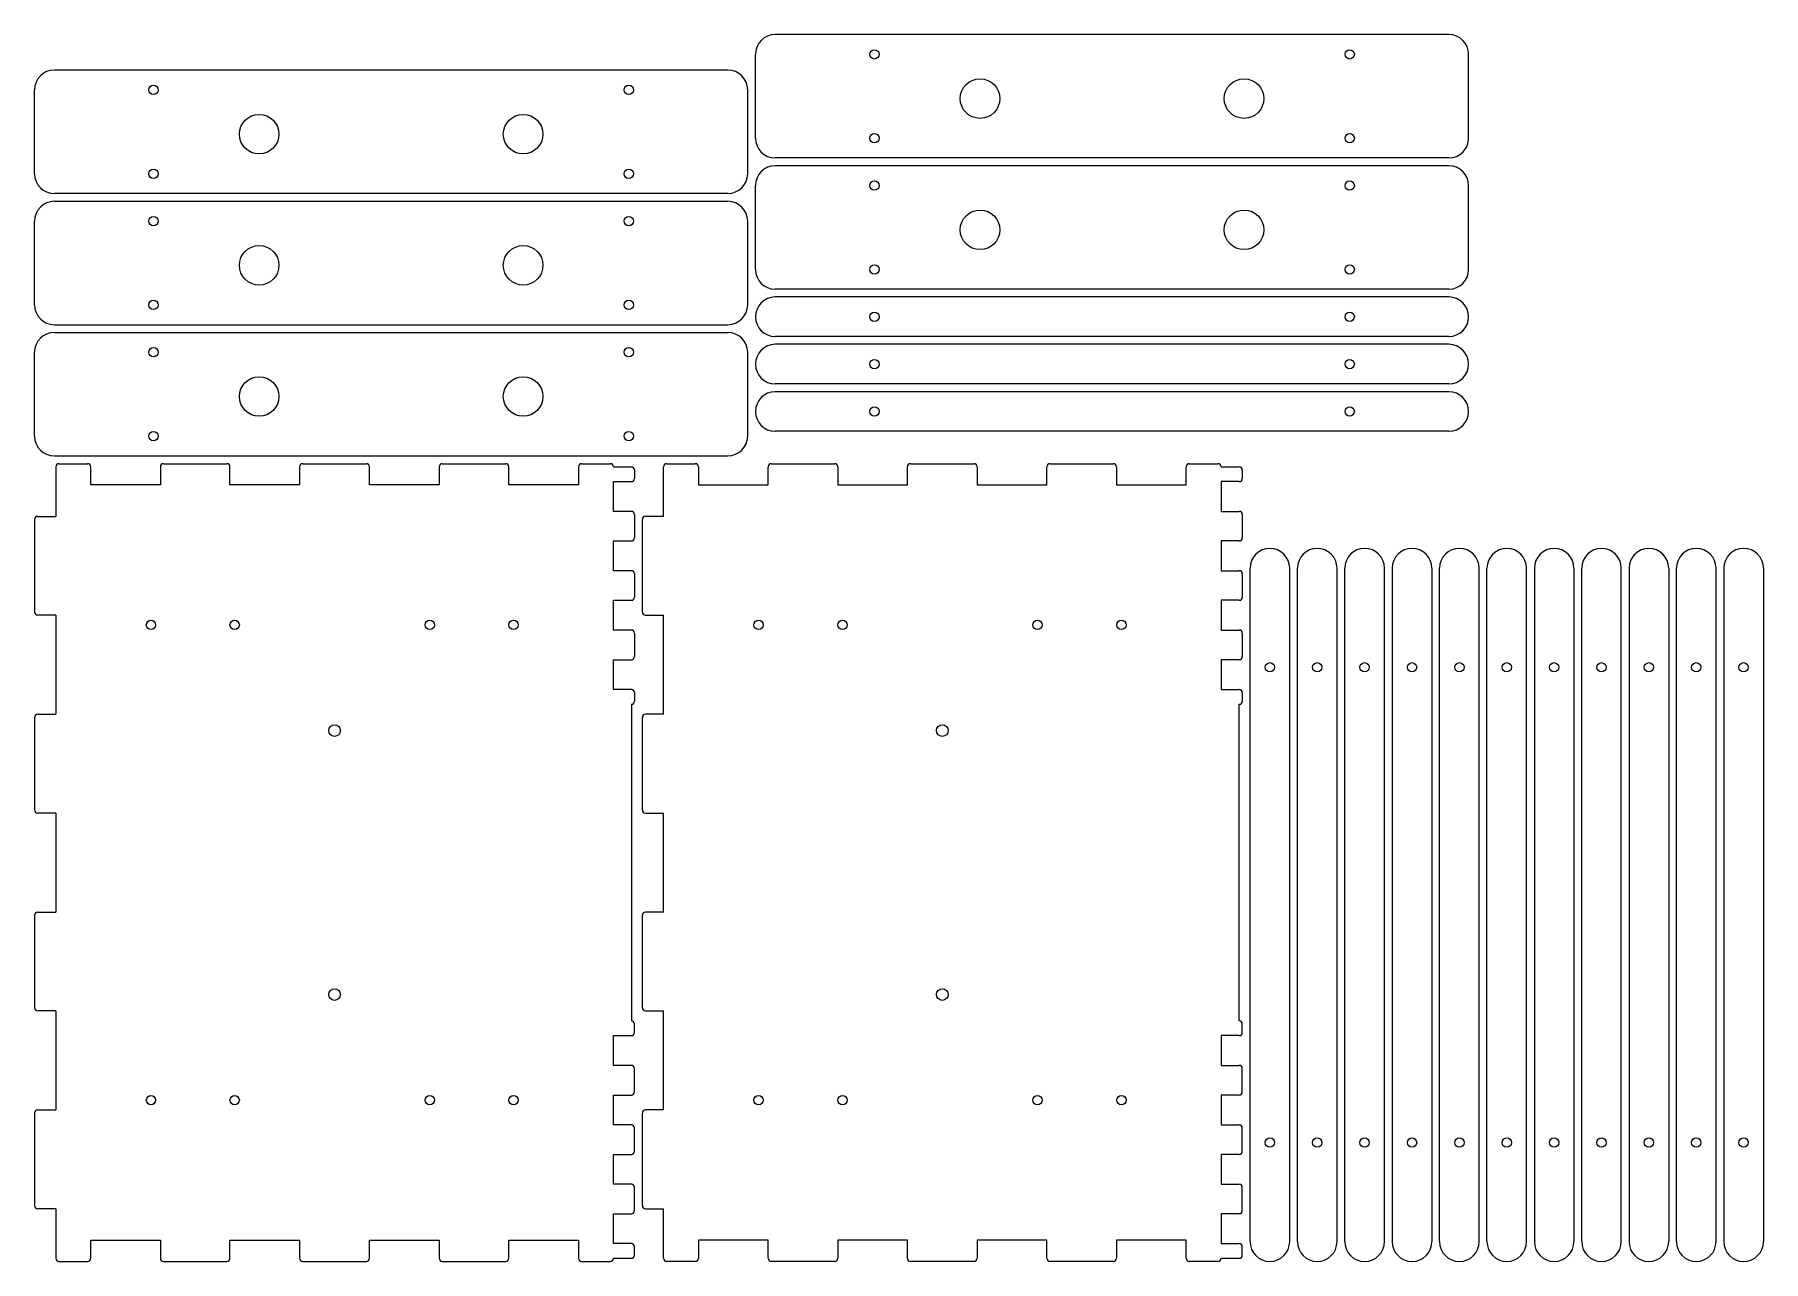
# Model space of a CAD drawing. Header units: millimetres. Extents: x 0 to 1109, y 0 to 787.
import ezdxf

# ---------------------------------------------------------------- set-up
doc = ezdxf.new("R2010")
doc.units = ezdxf.units.MM
doc.layers.add('SheetCutProfiles', color=7, linetype='CONTINUOUS')

msp = doc.modelspace()

# ---------------------------------------------------------------- linework, layer by layer
at = {"layer": 'SheetCutProfiles'}
for p, q in [((907.5, 787.4), (475.3, 787.4)), ((462.6, 720.9), (462.6, 774.7)), ((920.2, 720.9), (920.2, 774.7)), ((444.9, 764.6), (12.7, 764.6)), ((0, 698.1), (0, 751.9)), ((457.6, 698.1), (457.6, 751.9)), ((907.5, 708.2), (475.3, 708.2)), ((907.5, 703.2), (475.3, 703.2)), ((462.6, 636.7), (462.6, 690.5)), ((920.2, 636.7), (920.2, 690.5)), ((444.9, 685.4), (12.7, 685.4)), ((12.7, 680.4), (444.9, 680.4)), ((0, 613.9), (0, 667.7)), ((457.6, 613.9), (457.6, 667.7)), ((907.5, 624), (475.3, 624)), ((907.5, 619), (475.3, 619)), ((12.7, 601.2), (444.9, 601.2)), ((12.7, 596.2), (444.9, 596.2)), ((907.5, 593.6), (475.3, 593.6)), ((907.5, 588.6), (475.3, 588.6)), ((0, 529.7), (0, 583.5)), ((457.6, 529.7), (457.6, 583.5)), ((907.5, 563.2), (475.3, 563.2)), ((907.5, 558.2), (475.3, 558.2)), ((907.5, 532.8), (475.3, 532.8)), ((12.7, 517), (444.9, 517)), ((15.6, 512), (34, 512)), ((82.7, 512), (123.4, 512)), ((172.1, 512), (212.9, 512)), ((261.6, 512), (302.3, 512)), ((351, 512), (369.4, 512)), ((405.6, 512), (424, 512)), ((472.7, 512), (513.4, 512)), ((562.1, 512), (602.9, 512)), ((651.6, 512), (692.3, 512)), ((741, 512), (759.4, 512)), ((13.6, 510), (13.6, 478.2)), ((36, 498.4), (36, 510)), ((80.7, 510), (80.7, 498.4)), ((125.4, 498.4), (125.4, 510)), ((170.1, 510), (170.1, 498.4)), ((214.9, 498.4), (214.9, 510)), ((259.6, 510), (259.6, 498.4)), ((304.3, 498.4), (304.3, 510)), ((349, 510), (349, 498.4)), ((371.4, 510), (383, 510)), ((371.4, 500.5), (383, 500.5)), ((371.4, 481.4), (371.4, 500.5)), ((385, 508), (385, 502.5)), ((403.6, 478.2), (403.6, 510)), ((426, 510), (426, 498.4)), ((470.7, 498.4), (470.7, 510)), ((515.4, 510), (515.4, 498.4)), ((560.1, 498.4), (560.1, 510)), ((604.9, 510), (604.9, 498.4)), ((649.6, 498.4), (649.6, 510)), ((694.3, 510), (694.3, 498.4)), ((739, 498.4), (739, 510)), ((761.4, 510), (773, 510)), ((761.4, 500.5), (761.4, 481.4)), ((773, 500.5), (761.4, 500.5)), ((775, 508), (775, 502.5)), ((80.7, 498.4), (36, 498.4)), ((170.1, 498.4), (125.4, 498.4)), ((259.6, 498.4), (214.9, 498.4)), ((349, 498.4), (304.3, 498.4)), ((426, 498.4), (470.7, 498.4)), ((515.4, 498.4), (560.1, 498.4)), ((604.9, 498.4), (649.6, 498.4)), ((694.3, 498.4), (739, 498.4)), ((2, 478.2), (13.6, 478.2)), ((383, 481.4), (371.4, 481.4)), ((385, 479.4), (385, 464.4)), ((403.6, 478.2), (392, 478.2)), ((761.4, 481.4), (773, 481.4)), ((775, 479.4), (775, 464.4)), ((0, 476.2), (0, 416.8)), ((390, 416.8), (390, 476.2)), ((371.4, 462.4), (383, 462.4)), ((371.4, 443.3), (371.4, 462.4)), ((761.4, 462.4), (761.4, 443.3)), ((773, 462.4), (761.4, 462.4)), ((780, 12.7), (780, 444.9)), ((805.4, 12.7), (805.4, 444.9)), ((810.4, 12.7), (810.4, 444.9)), ((835.8, 12.7), (835.8, 444.9)), ((840.8, 12.7), (840.8, 444.9)), ((866.2, 12.7), (866.2, 444.9)), ((871.2, 444.9), (871.2, 12.7)), ((896.6, 444.9), (896.6, 12.7)), ((901.6, 12.7), (901.6, 444.9)), ((927, 12.7), (927, 444.9)), ((932, 12.7), (932, 444.9)), ((957.4, 12.7), (957.4, 444.9)), ((962.4, 444.9), (962.4, 12.7)), ((987.8, 444.9), (987.8, 12.7)), ((992.8, 12.7), (992.8, 444.9)), ((1018.2, 12.7), (1018.2, 444.9)), ((1023.2, 444.9), (1023.2, 12.7)), ((1048.6, 444.9), (1048.6, 12.7)), ((1053.6, 12.7), (1053.6, 444.9)), ((1079, 12.7), (1079, 444.9)), ((1084, 444.9), (1084, 12.7)), ((1109.4, 444.9), (1109.4, 12.7)), ((383, 443.3), (371.4, 443.3)), ((385, 441.3), (385, 426.3)), ((761.4, 443.3), (773, 443.3)), ((775, 441.3), (775, 426.3)), ((371.4, 424.3), (383, 424.3)), ((371.4, 405.2), (371.4, 424.3)), ((761.4, 424.3), (761.4, 405.2)), ((773, 424.3), (761.4, 424.3)), ((13.6, 414.8), (2, 414.8)), ((13.6, 414.8), (13.6, 351.2)), ((392, 414.8), (403.6, 414.8)), ((403.6, 351.2), (403.6, 414.8)), ((383, 405.2), (371.4, 405.2)), ((385, 403.2), (385, 388.2)), ((761.4, 405.2), (773, 405.2)), ((775, 403.2), (775, 388.2)), ((371.4, 386.2), (383, 386.2)), ((371.4, 367.1), (371.4, 386.2)), ((761.4, 386.2), (761.4, 367.1)), ((773, 386.2), (761.4, 386.2)), ((383, 367.1), (371.4, 367.1)), ((761.4, 367.1), (773, 367.1)), ((383, 357.6), (383, 154.4)), ((385, 365.1), (385, 359.6)), ((773, 154.4), (773, 357.6)), ((775, 365.1), (775, 359.6)), ((0, 349.2), (0, 289.8)), ((2, 351.2), (13.6, 351.2)), ((390, 289.8), (390, 349.2)), ((403.6, 351.2), (392, 351.2)), ((13.6, 287.8), (2, 287.8)), ((13.6, 287.8), (13.6, 224.2)), ((392, 287.8), (403.6, 287.8)), ((403.6, 224.2), (403.6, 287.8)), ((0, 222.2), (0, 162.8)), ((2, 224.2), (13.6, 224.2)), ((390, 162.8), (390, 222.2)), ((403.6, 224.2), (392, 224.2)), ((13.6, 160.8), (2, 160.8)), ((13.6, 160.8), (13.6, 97.2)), ((392, 160.8), (403.6, 160.8)), ((403.6, 97.2), (403.6, 160.8)), ((371.4, 144.9), (383, 144.9)), ((371.4, 125.8), (371.4, 144.9)), ((385, 146.9), (385, 152.4)), ((761.4, 144.9), (761.4, 125.8)), ((773, 144.9), (761.4, 144.9)), ((775, 146.9), (775, 152.4)), ((383, 125.8), (371.4, 125.8)), ((385, 108.8), (385, 123.8)), ((761.4, 125.8), (773, 125.8)), ((775, 108.8), (775, 123.8)), ((371.4, 106.8), (383, 106.8)), ((371.4, 87.7), (371.4, 106.8)), ((761.4, 106.8), (761.4, 87.7)), ((773, 106.8), (761.4, 106.8)), ((0, 95.2), (0, 35.8)), ((2, 97.2), (13.6, 97.2)), ((390, 35.8), (390, 95.2)), ((403.6, 97.2), (392, 97.2)), ((383, 87.7), (371.4, 87.7)), ((385, 70.7), (385, 85.7)), ((761.4, 87.7), (773, 87.7)), ((775, 70.7), (775, 85.7)), ((371.4, 68.7), (383, 68.7)), ((371.4, 49.6), (371.4, 68.7)), ((761.4, 68.7), (761.4, 49.6)), ((773, 68.7), (761.4, 68.7)), ((383, 49.6), (371.4, 49.6)), ((385, 32.6), (385, 47.6)), ((761.4, 49.6), (773, 49.6)), ((775, 32.6), (775, 47.6)), ((13.6, 33.8), (2, 33.8)), ((13.6, 33.8), (13.6, 2)), ((392, 33.8), (403.6, 33.8)), ((403.6, 2), (403.6, 33.8)), ((371.4, 30.6), (383, 30.6)), ((371.4, 11.5), (371.4, 30.6)), ((773, 30.6), (761.4, 30.6)), ((761.4, 30.6), (761.4, 11.5)), ((36, 13.6), (80.7, 13.6)), ((36, 2), (36, 13.6)), ((80.7, 13.6), (80.7, 2)), ((125.4, 13.6), (170.1, 13.6)), ((125.4, 2), (125.4, 13.6)), ((170.1, 13.6), (170.1, 2)), ((214.9, 13.6), (259.6, 13.6)), ((214.9, 2), (214.9, 13.6)), ((259.6, 13.6), (259.6, 2)), ((304.3, 13.6), (349, 13.6)), ((304.3, 2), (304.3, 13.6)), ((349, 13.6), (349, 2)), ((383, 11.5), (371.4, 11.5)), ((426, 13.6), (426, 2)), ((470.7, 13.6), (426, 13.6)), ((470.7, 2), (470.7, 13.6)), ((515.4, 13.6), (515.4, 2)), ((560.1, 13.6), (515.4, 13.6)), ((560.1, 2), (560.1, 13.6)), ((604.9, 13.6), (604.9, 2)), ((649.6, 13.6), (604.9, 13.6)), ((649.6, 2), (649.6, 13.6)), ((694.3, 13.6), (694.3, 2)), ((739, 13.6), (694.3, 13.6)), ((739, 2), (739, 13.6)), ((761.4, 11.5), (773, 11.5)), ((15.6, 0), (34, 0)), ((82.7, 0), (123.4, 0)), ((172.1, 0), (212.9, 0)), ((261.6, 0), (302.3, 0)), ((351, 0), (369.4, 0)), ((371.4, 2), (383, 2)), ((385, 4), (385, 9.5)), ((424, 0), (405.6, 0)), ((513.4, 0), (472.7, 0)), ((602.9, 0), (562.1, 0)), ((692.3, 0), (651.6, 0)), ((759.4, 0), (741, 0)), ((761.4, 2), (773, 2)), ((775, 4), (775, 9.5))]:
    msp.add_line(p, q, dxfattribs=at)
for centre, radius in [((538.9, 774.7), 3), ((843.9, 774.7), 3), ((76.3, 751.9), 3), ((381.3, 751.9), 3), ((606.7, 746.3), 12.7), ((776.1, 746.3), 12.7), ((144.1, 723.5), 12.7), ((313.5, 723.5), 12.7), ((538.9, 720.9), 3), ((843.9, 720.9), 3), ((76.3, 698.1), 3), ((381.3, 698.1), 3), ((538.9, 690.5), 3), ((843.9, 690.5), 3), ((76.3, 667.7), 3), ((381.3, 667.7), 3), ((606.7, 662.1), 12.7), ((776.1, 662.1), 12.7), ((144.1, 639.3), 12.7), ((313.5, 639.3), 12.7), ((538.9, 636.7), 3), ((843.9, 636.7), 3), ((76.3, 613.9), 3), ((381.3, 613.9), 3), ((538.9, 606.3), 3), ((843.9, 606.3), 3), ((76.3, 583.5), 3), ((381.3, 583.5), 3), ((538.9, 575.9), 3), ((843.9, 575.9), 3), ((144.1, 555.1), 12.7), ((313.5, 555.1), 12.7), ((538.9, 545.5), 3), ((843.9, 545.5), 3), ((76.3, 529.7), 3), ((381.3, 529.7), 3), ((74.7, 408.5), 3), ((128.4, 408.5), 3), ((253.6, 408.5), 3), ((307.4, 408.5), 3), ((464.6, 408.5), 3), ((518.5, 408.5), 3), ((643.5, 408.5), 3), ((697.4, 408.5), 3), ((792.7, 381.3), 3), ((823.1, 381.3), 3), ((853.5, 381.3), 3), ((883.9, 381.3), 3), ((914.3, 381.3), 3), ((944.7, 381.3), 3), ((975.1, 381.3), 3), ((1005.5, 381.3), 3), ((1035.9, 381.3), 3), ((1066.3, 381.3), 3), ((1096.7, 381.3), 3), ((192.5, 340.7), 3.75), ((582.5, 340.7), 3.75), ((192.5, 171.3), 3.75), ((582.5, 171.3), 3.75), ((74.7, 103.5), 3), ((128.4, 103.5), 3), ((253.6, 103.5), 3), ((307.4, 103.5), 3), ((464.6, 103.5), 3), ((518.5, 103.5), 3), ((643.5, 103.5), 3), ((697.4, 103.5), 3), ((792.7, 76.3), 3), ((823.1, 76.3), 3), ((853.5, 76.3), 3), ((883.9, 76.3), 3), ((914.3, 76.3), 3), ((944.7, 76.3), 3), ((975.1, 76.3), 3), ((1005.5, 76.3), 3), ((1035.9, 76.3), 3), ((1066.3, 76.3), 3), ((1096.7, 76.3), 3)]:
    msp.add_circle(centre, radius, dxfattribs=at)
for centre, radius, start, end in [((475.3, 774.7), 12.7, 90, 180), ((907.5, 774.7), 12.7, 0, 90), ((12.7, 751.9), 12.7, 90, 180), ((444.9, 751.9), 12.7, 0, 90), ((475.3, 720.9), 12.7, 180, -90), ((907.5, 720.9), 12.7, -90, 0), ((475.3, 690.5), 12.7, 90, 180), ((907.5, 690.5), 12.7, 0, 90), ((12.7, 698.1), 12.7, 180, -90), ((444.9, 698.1), 12.7, -90, 0), ((12.7, 667.7), 12.7, 90, 180), ((444.9, 667.7), 12.7, 0, 90), ((475.3, 636.7), 12.7, 180, -90), ((907.5, 636.7), 12.7, -90, 0), ((12.7, 613.9), 12.7, 180, -90), ((444.9, 613.9), 12.7, -90, 0), ((475.3, 606.3), 12.7, 90, -90), ((907.5, 606.3), 12.7, -90, 90), ((12.7, 583.5), 12.7, 90, 180), ((444.9, 583.5), 12.7, 0, 90), ((475.3, 575.9), 12.7, 90, -90), ((907.5, 575.9), 12.7, -90, 90), ((475.3, 545.5), 12.7, 90, -90), ((907.5, 545.5), 12.7, -90, 90), ((12.7, 529.7), 12.7, 180, -90), ((444.9, 529.7), 12.7, -90, 0), ((15.6, 510), 2, 90, 180), ((34, 510), 2, 0, 90), ((82.7, 510), 2, 90, 180), ((123.4, 510), 2, 0, 90), ((172.1, 510), 2, 90, 180), ((212.9, 510), 2, 0, 90), ((261.6, 510), 2, 90, 180), ((302.3, 510), 2, 0, 90), ((351, 510), 2, 90, 180), ((369.4, 510), 2, 0, 90), ((405.6, 510), 2, 90, 180), ((424, 510), 2, 0, 90), ((472.7, 510), 2, 90, 180), ((513.4, 510), 2, 0, 90), ((562.1, 510), 2, 90, 180), ((602.9, 510), 2, 0, 90), ((651.6, 510), 2, 90, 180), ((692.3, 510), 2, 0, 90), ((741, 510), 2, 90, 180), ((759.4, 510), 2, 0, 90), ((383, 508), 2, 0, 90), ((383, 502.5), 2, -90, 0), ((773, 508), 2, 0, 90), ((773, 502.5), 2, -90, 0), ((2, 476.2), 2, 90, 180), ((383, 479.4), 2, 0, 90), ((392, 476.2), 2, 90, 180), ((773, 479.4), 2, 0, 90), ((383, 464.4), 2, -90, 0), ((773, 464.4), 2, -90, 0), ((792.7, 444.9), 12.7, 0, 180), ((823.1, 444.9), 12.7, 0, 180), ((853.5, 444.9), 12.7, 0, 180), ((883.9, 444.9), 12.7, 0, 180), ((914.3, 444.9), 12.7, 0, 180), ((944.7, 444.9), 12.7, 0, 180), ((975.1, 444.9), 12.7, 0, 180), ((1005.5, 444.9), 12.7, 0, 180), ((1035.9, 444.9), 12.7, 0, 180), ((1066.3, 444.9), 12.7, 0, 180), ((1096.7, 444.9), 12.7, 0, 180), ((383, 441.3), 2, 0, 90), ((773, 441.3), 2, 0, 90), ((383, 426.3), 2, -90, 0), ((773, 426.3), 2, -90, 0), ((2, 416.8), 2, 180, -90), ((392, 416.8), 2, 180, -90), ((383, 403.2), 2, 0, 90), ((773, 403.2), 2, 0, 90), ((383, 388.2), 2, -90, 0), ((773, 388.2), 2, -90, 0), ((383, 365.1), 2, 0, 90), ((773, 365.1), 2, 0, 90), ((383, 359.6), 2, -90, 0), ((773, 359.6), 2, -90, 0), ((2, 349.2), 2, 90, 180), ((392, 349.2), 2, 90, 180), ((2, 289.8), 2, 180, -90), ((392, 289.8), 2, 180, -90), ((2, 222.2), 2, 90, 180), ((392, 222.2), 2, 90, 180), ((2, 162.8), 2, 180, -90), ((392, 162.8), 2, 180, -90), ((383, 152.4), 2, 0, 90), ((383, 146.9), 2, -90, 0), ((773, 152.4), 2, 0, 90), ((773, 146.9), 2, -90, 0), ((383, 123.8), 2, 0, 90), ((773, 123.8), 2, 0, 90), ((383, 108.8), 2, -90, 0), ((773, 108.8), 2, -90, 0), ((2, 95.2), 2, 90, 180), ((392, 95.2), 2, 90, 180), ((383, 85.7), 2, 0, 90), ((773, 85.7), 2, 0, 90), ((383, 70.7), 2, -90, 0), ((773, 70.7), 2, -90, 0), ((383, 47.6), 2, 0, 90), ((773, 47.6), 2, 0, 90), ((2, 35.8), 2, 180, -90), ((392, 35.8), 2, 180, -90), ((383, 32.6), 2, -90, 0), ((773, 32.6), 2, -90, 0), ((383, 9.5), 2, 0, 90), ((773, 9.5), 2, 0, 90), ((792.7, 12.7), 12.7, 180, 0), ((823.1, 12.7), 12.7, 180, 0), ((853.5, 12.7), 12.7, 180, 0), ((883.9, 12.7), 12.7, 180, 0), ((914.3, 12.7), 12.7, 180, 0), ((944.7, 12.7), 12.7, 180, 0), ((975.1, 12.7), 12.7, 180, 0), ((1005.5, 12.7), 12.7, 180, 0), ((1035.9, 12.7), 12.7, 180, 0), ((1066.3, 12.7), 12.7, 180, 0), ((1096.7, 12.7), 12.7, 180, 0), ((15.6, 2), 2, 180, -90), ((34, 2), 2, -90, 0), ((82.7, 2), 2, 180, -90), ((123.4, 2), 2, -90, 0), ((172.1, 2), 2, 180, -90), ((212.9, 2), 2, -90, 0), ((261.6, 2), 2, 180, -90), ((302.3, 2), 2, -90, 0), ((351, 2), 2, 180, -90), ((369.4, 2), 2, -90, 0), ((383, 4), 2, -90, 0), ((405.6, 2), 2, 180, -90), ((424, 2), 2, -90, 0), ((472.7, 2), 2, 180, -90), ((513.4, 2), 2, -90, 0), ((562.1, 2), 2, 180, -90), ((602.9, 2), 2, -90, 0), ((651.6, 2), 2, 180, -90), ((692.3, 2), 2, -90, 0), ((741, 2), 2, 180, -90), ((759.4, 2), 2, -90, 0), ((773, 4), 2, -90, 0)]:
    msp.add_arc(centre, radius, start, end, dxfattribs=at)

doc.saveas('drawing.dxf')
